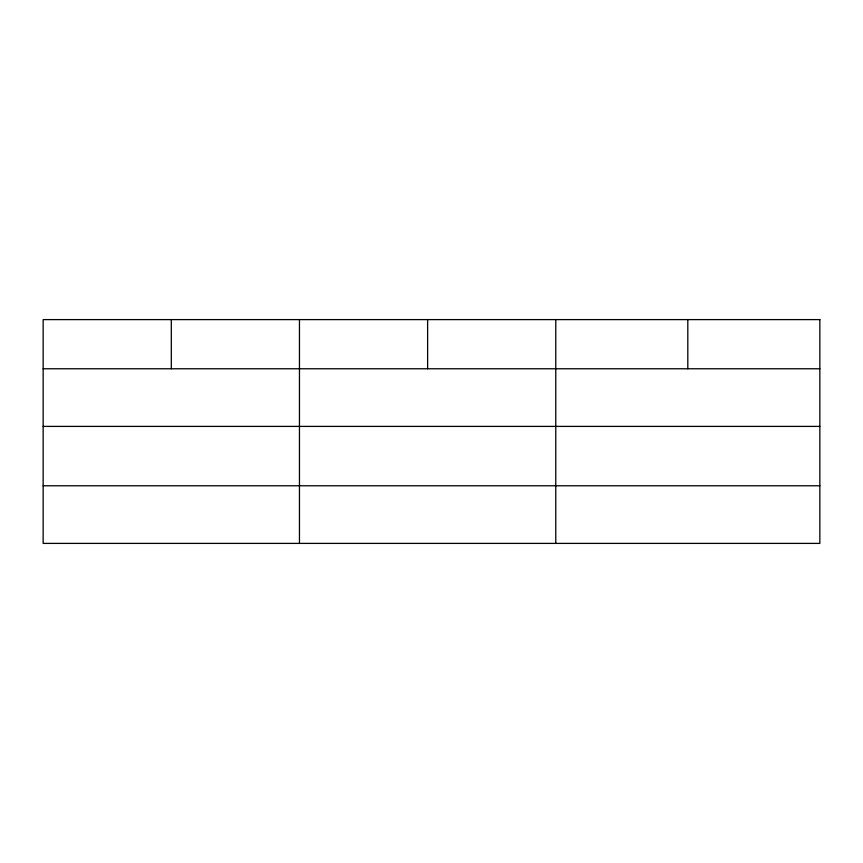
<?xml version="1.0" encoding="UTF-8"?>
<svg xmlns="http://www.w3.org/2000/svg" width="863" height="863" viewBox="0 0 863 863"><rect width="100%" height="100%" fill="white"/><g stroke="black" fill="none" stroke-linecap="round" stroke-linejoin="round"><path stroke-width="1.29" d="M43.15 368.771L819.85 368.771M43.15 426.398L819.85 426.398M43.15 485.772L819.85 485.772M687.811 319.601L687.811 368.771M555.772 319.601L555.772 543.399M427.617 319.601L427.617 368.771M299.461 319.601L299.461 543.399M171.306 319.601L171.306 368.771M819.85 319.601L43.15 319.601L43.15 543.399L819.85 543.399L819.85 319.601"/></g></svg>
